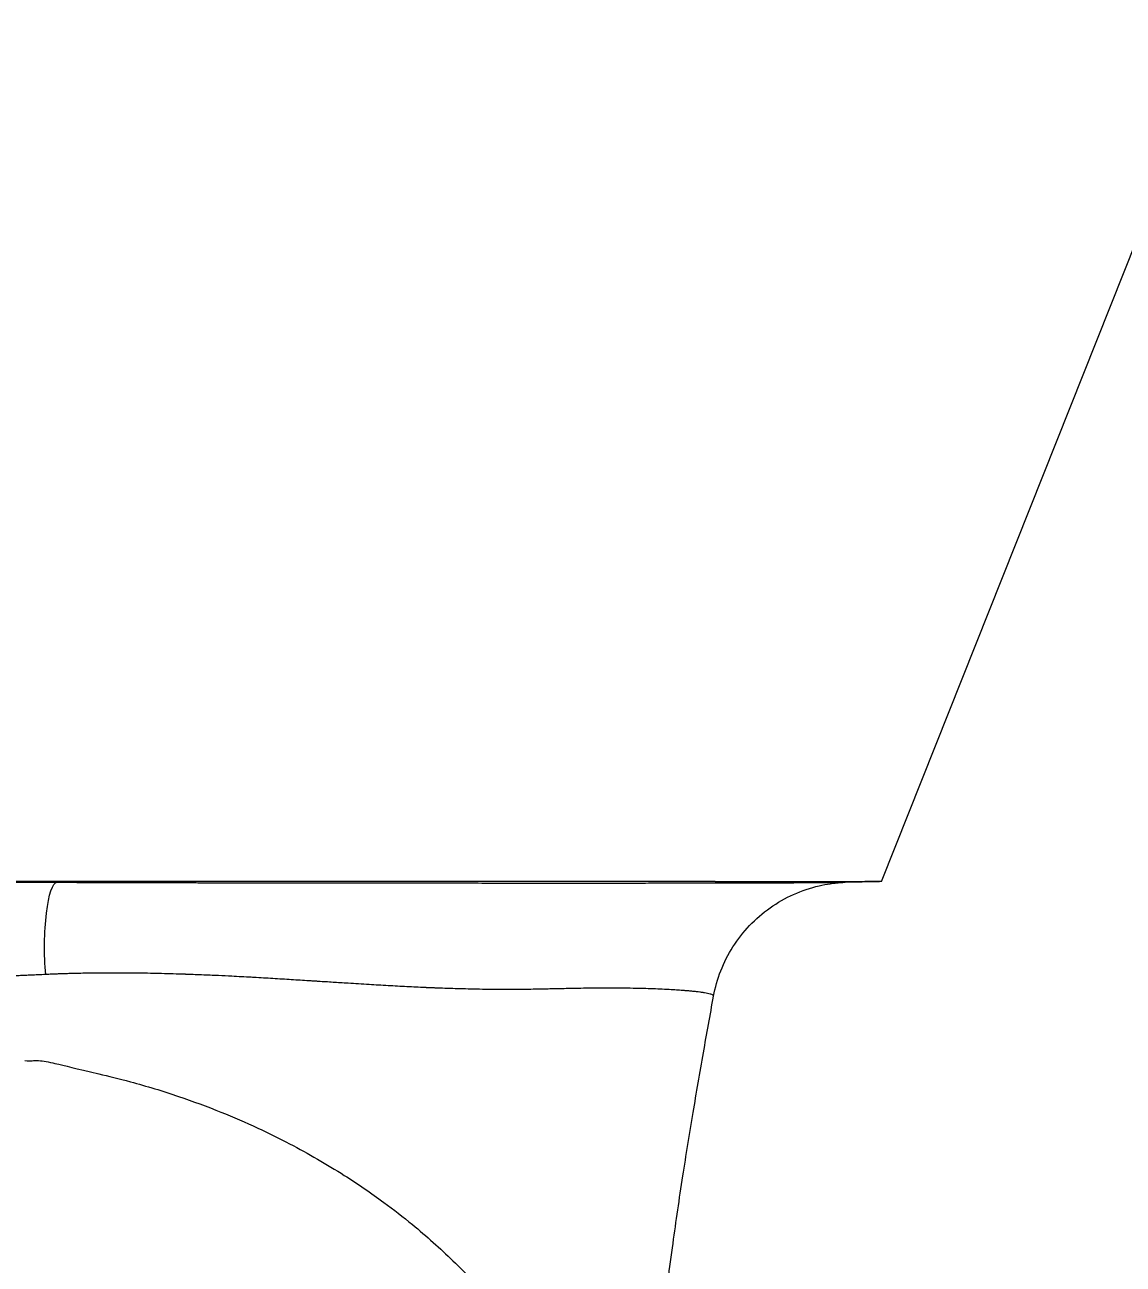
# Model space of a CAD drawing. Header units: millimetres. Extents: x -2122 to 22797, y 3569 to 89276.
# Drawn here: x -590.3 to -420.2, y 88247.2 to 88439.2 of the extents above; entities that cross this region are included whole.
import ezdxf

# ---------------------------------------------------------------- set-up
doc = ezdxf.new("R2010")
doc.units = ezdxf.units.MM
doc.header["$LTSCALE"] = 20
doc.layers.add('IA-DIBUJO', color=3, linetype='Continuous', lineweight=30)
doc.layers.add('IA-DIM', color=7, linetype='Continuous')
doc.layers.add('IA-TEXT', color=2, linetype='Continuous')
doc.styles.add('ING-AMB', font='romans.shx', dxfattribs={"width": 0.75, "oblique": 15})
doc.dimstyles.new('ING-AMB 16', dxfattribs={"dimscale": 16, "dimtxt": 3, "dimasz": 2.5, "dimexe": 1, "dimexo": 1, "dimgap": 1, "dimtad": 1, "dimdec": 0, "dimzin": 0, "dimdsep": 46, "dimtxsty": 'ING-AMB', "dimcen": 0.1, "dimclrd": 7, "dimclre": 7, "dimclrt": 2, "dimadec": 0, "dimazin": 0, "dimtfac": 1, "dimtdec": 0, "dimtmove": 0, "dimatfit": 0, "dimfxl": 1.25, "dimtfill": 1, "dimtolj": 1, "dimtzin": 0, "dimarcsym": 1})
doc.dimstyles.new('ING-AMB 20', dxfattribs={"dimscale": 20, "dimtxt": 3, "dimasz": 2.5, "dimexe": 1, "dimexo": 1, "dimgap": 1, "dimtad": 1, "dimdec": 0, "dimzin": 0, "dimdsep": 46, "dimtxsty": 'ING-AMB', "dimcen": 0.1, "dimclrd": 7, "dimclre": 7, "dimclrt": 2, "dimadec": 0, "dimazin": 0, "dimtfac": 1, "dimtdec": 0, "dimtmove": 0, "dimatfit": 0, "dimfxl": 1.25, "dimtolj": 1, "dimtzin": 0, "dimarcsym": 1})

# ---------------------------------------------------------------- blocks, each defined once
blk = doc.blocks.new('*D20')
at = {"layer": 'Defpoints', "color": 0, "transparency": 16777216}
for p in [(464.14, 88936.89), (-607.86, 88703.06), (464.14, 88014.58)]:
    blk.add_point(p, dxfattribs=at)
at = {"layer": 'IA-DIM', "color": 7, "lineweight": -2, "transparency": 16777216}
for p, q in [((-607.86, 88723.06), (-607.86, 88956.89)), ((464.14, 88034.58), (464.14, 88956.89)), ((-557.86, 88936.89), (414.14, 88936.89))]:
    blk.add_line(p, q, dxfattribs=at)
at = {"layer": 'IA-DIM', "color": 7, "transparency": 16777216}
for points in [[(-557.86, 88945.23), (-557.86, 88928.56), (-607.86, 88936.89)], [(414.14, 88945.23), (414.14, 88928.56), (464.14, 88936.89)]]:
    blk.add_solid(points, dxfattribs=at)
at = {"layer": 'IA-DIM', "color": 2, "transparency": 16777216, "insert": (-71.86, 88986.89), "char_height": 60, "attachment_point": 5, "style": 'ING-AMB'}
blk.add_mtext('\\A1;1072', dxfattribs=at)
blk = doc.blocks.new('*D28')
at = {"layer": 'Defpoints', "color": 0, "transparency": 16777216}
for p in [(2200.2, 89055.28), (-947.86, 88101.68), (2200.2, 88063.32)]:
    blk.add_point(p, dxfattribs=at)
at = {"layer": 'IA-DIM', "color": 7, "lineweight": -2, "transparency": 16777216}
for p, q in [((-947.86, 88121.68), (-947.86, 89075.28)), ((2200.2, 88083.32), (2200.2, 89075.28)), ((-897.86, 89055.28), (2150.2, 89055.28))]:
    blk.add_line(p, q, dxfattribs=at)
at = {"layer": 'IA-DIM', "color": 7, "transparency": 16777216}
for points in [[(-897.86, 89063.61), (-897.86, 89046.95), (-947.86, 89055.28)], [(2150.2, 89063.61), (2150.2, 89046.95), (2200.2, 89055.28)]]:
    blk.add_solid(points, dxfattribs=at)
at = {"layer": 'IA-DIM', "color": 2, "transparency": 16777216, "insert": (626.17, 89105.28), "char_height": 60, "attachment_point": 5, "style": 'ING-AMB'}
blk.add_mtext('\\A1;3148', dxfattribs=at)

msp = doc.modelspace()

# ---------------------------------------------------------------- linework, layer by layer
at = {"layer": 'IA-DIBUJO', "color": 3, "linetype": 'Continuous', "lineweight": 0, "extrusion": (2.06626e-48, 1, -1.83697e-16)}
for p, q in [((-457.6, 88306.52), (-328.46, 88631.43)), ((-483.39, 88306.52), (-737.6, 88306.52)), ((-585.32, 88306.38), (-585.03, 88306.52)), ((-483.39, 88306.52), (-460.18, 88306.52)), ((-463.28, 88306.38), (-457.94, 88306.52)), ((-457.6, 88306.52), (-460.18, 88306.52))]:
    msp.add_line(p, q, dxfattribs=at)
at = {"layer": 'IA-DIBUJO', "color": 3, "linetype": 'Continuous', "lineweight": 0, "extrusion": (1.28074e-32, -1.83697e-16, -1)}
msp.add_ellipse((-585.3, 88296.51), major_axis=(0.04, 9.88), ratio=0.196852, start_param=-2.035519, end_param=-0.026666, dxfattribs=at)
at = {"layer": 'IA-DIBUJO', "color": 3, "linetype": 'Continuous', "lineweight": 0}
for points, knots in [([(-607.86, 88306.42), (-606.95, 88306.42), (-606.1, 88306.42), (-604.61, 88306.42), (-603.95, 88306.41), (-602.66, 88306.41), (-602.03, 88306.41), (-601.19, 88306.41), (-600.93, 88306.41), (-600.64, 88306.41), (-600.59, 88306.41), (-600.31, 88306.41), (-600.07, 88306.41), (-599.72, 88306.41), (-599.6, 88306.41), (-599.36, 88306.41), (-599.26, 88306.41), (-598.98, 88306.41), (-598.81, 88306.41), (-598.49, 88306.41), (-598.34, 88306.41), (-598.16, 88306.41), (-598.13, 88306.41), (-597.97, 88306.41), (-597.86, 88306.41), (-597.62, 88306.41), (-597.49, 88306.41), (-597.33, 88306.41), (-597.28, 88306.41), (-597.23, 88306.41), (-597.24, 88306.41), (-597.23, 88306.41), (-597.18, 88306.41), (-597.12, 88306.41), (-596.95, 88306.41), (-596.83, 88306.41), (-596.64, 88306.41), (-596.54, 88306.41), (-596.4, 88306.41), (-596.35, 88306.41), (-596.13, 88306.41), (-595.96, 88306.41), (-595.62, 88306.41), (-595.45, 88306.41), (-595.12, 88306.41), (-594.95, 88306.41), (-594.72, 88306.41), (-594.65, 88306.41), (-594.32, 88306.41), (-594.07, 88306.41), (-593.56, 88306.41), (-593.3, 88306.41), (-592.77, 88306.4), (-592.5, 88306.4), (-591.96, 88306.4), (-591.68, 88306.4), (-591.01, 88306.4), (-590.61, 88306.4), (-589.8, 88306.4), (-589.38, 88306.4), (-588.58, 88306.39), (-588.18, 88306.39), (-587.42, 88306.39), (-587.05, 88306.39), (-586.34, 88306.39), (-585.99, 88306.38), (-585.53, 88306.38), (-585.42, 88306.38), (-585.32, 88306.38)], [0.0000065, 0.0000065, 0.0000065, 0.0000065, 0.0752459, 0.0752459, 0.1415048, 0.1415048, 0.2152293, 0.2152293, 0.25, 0.25, 0.2563294, 0.2563294, 0.2914963, 0.2914963, 0.3123779, 0.3123779, 0.3310929, 0.3310929, 0.3633843, 0.3633843, 0.3979069, 0.3979069, 0.4059448, 0.4059448, 0.4358627, 0.4358627, 0.4786494, 0.4786494, 0.4995117, 0.4995117, 0.5, 0.5, 0.5, 0.5071176, 0.5071176, 0.5222115, 0.5222115, 0.5330353, 0.5330353, 0.5375023, 0.5375023, 0.5552189, 0.5552189, 0.5734253, 0.5734253, 0.5924755, 0.5924755, 0.6005287, 0.6005287, 0.6303364, 0.6303364, 0.662775, 0.662775, 0.6974786, 0.6974786, 0.7335705, 0.7335705, 0.7867684, 0.7867684, 0.8423888, 0.8423888, 0.8944973, 0.8944973, 0.9427831, 0.9427831, 0.9867893, 0.9867893, 1, 1, 1, 1]), ([(-585.32, 88306.38), (-584.16, 88306.38), (-582.99, 88306.37), (-580.62, 88306.36), (-579.43, 88306.36), (-577.03, 88306.35), (-575.82, 88306.35), (-573.39, 88306.34), (-572.16, 88306.34), (-569.7, 88306.33), (-568.46, 88306.33), (-566.33, 88306.32), (-565.45, 88306.32), (-564.22, 88306.32), (-563.86, 88306.32), (-562.97, 88306.31), (-562.44, 88306.31), (-560.77, 88306.31), (-559.62, 88306.31), (-557.33, 88306.3), (-556.19, 88306.3), (-554.42, 88306.3), (-553.8, 88306.3), (-552.85, 88306.3), (-552.52, 88306.29), (-550.65, 88306.29), (-549.11, 88306.29), (-546.28, 88306.29), (-545, 88306.28), (-542.86, 88306.28), (-542, 88306.28), (-540.71, 88306.28), (-540.27, 88306.28), (-539.83, 88306.28), (-539.82, 88306.28), (-539.81, 88306.28), (-539.81, 88306.28), (-539.8, 88306.28), (-539.79, 88306.28), (-538.92, 88306.28), (-538.05, 88306.28), (-536.41, 88306.28), (-535.64, 88306.27), (-533.89, 88306.27), (-532.91, 88306.27), (-531.34, 88306.27), (-530.75, 88306.27), (-529.09, 88306.27), (-527.99, 88306.27), (-525.78, 88306.27), (-524.65, 88306.27), (-523.22, 88306.27), (-522.91, 88306.27), (-522.34, 88306.27), (-522.07, 88306.27), (-521.05, 88306.27), (-520.3, 88306.27), (-519.46, 88306.26), (-519.39, 88306.26), (-518.55, 88306.26), (-517.77, 88306.26), (-516.22, 88306.26), (-515.45, 88306.26), (-514.12, 88306.26), (-513.56, 88306.26), (-512.84, 88306.26), (-512.68, 88306.26), (-511.29, 88306.26), (-510.07, 88306.26), (-507.58, 88306.26), (-506.31, 88306.26), (-504.31, 88306.26), (-503.58, 88306.26), (-502.41, 88306.26), (-501.96, 88306.26), (-501.43, 88306.26), (-501.34, 88306.26), (-501.24, 88306.26), (-501.23, 88306.26), (-501.22, 88306.26), (-501.22, 88306.26), (-501.2, 88306.26), (-501.18, 88306.26), (-500.24, 88306.26), (-499.32, 88306.26), (-497.54, 88306.26), (-496.68, 88306.26), (-495.69, 88306.26), (-495.54, 88306.26), (-495.3, 88306.26), (-495.2, 88306.26), (-494.49, 88306.26), (-493.88, 88306.27), (-492.67, 88306.27), (-492.06, 88306.27), (-490.87, 88306.27), (-490.29, 88306.27), (-489.41, 88306.27), (-489.1, 88306.27), (-488.66, 88306.27), (-488.52, 88306.27), (-488.31, 88306.27), (-488.24, 88306.27), (-487.63, 88306.27), (-487.11, 88306.27), (-486.41, 88306.27), (-486.23, 88306.27), (-484.95, 88306.28), (-483.86, 88306.28), (-481.72, 88306.28), (-480.65, 88306.28), (-478.85, 88306.29), (-478.1, 88306.29), (-476.99, 88306.29), (-476.63, 88306.3), (-476.11, 88306.3), (-475.94, 88306.3), (-475.62, 88306.3), (-475.46, 88306.3), (-475.27, 88306.3), (-475.21, 88306.3), (-475.15, 88306.3), (-475.09, 88306.3), (-475.07, 88306.3), (-475, 88306.3), (-474.95, 88306.3), (-474.72, 88306.3), (-474.53, 88306.3), (-474.33, 88306.3), (-474.31, 88306.3), (-473.95, 88306.3), (-473.6, 88306.31), (-472.55, 88306.31), (-471.87, 88306.31), (-470.83, 88306.32), (-470.47, 88306.32), (-470.03, 88306.32), (-469.94, 88306.32), (-469.54, 88306.32), (-469.23, 88306.33), (-468.64, 88306.33), (-468.36, 88306.33), (-467.93, 88306.33), (-467.78, 88306.33), (-467.37, 88306.34), (-467.12, 88306.34), (-466.74, 88306.34), (-466.6, 88306.34), (-466.08, 88306.35), (-465.73, 88306.35), (-465.26, 88306.35), (-465.12, 88306.36), (-464.89, 88306.36), (-464.78, 88306.36), (-464.44, 88306.36), (-464.22, 88306.37), (-463.83, 88306.37), (-463.66, 88306.37), (-463.43, 88306.38), (-463.35, 88306.38), (-463.28, 88306.38), (-463.28, 88306.38), (-463.28, 88306.38)], [0, 0, 0, 0, 0.0108089, 0.0108089, 0.0215193, 0.0215193, 0.0321392, 0.0321392, 0.0426383, 0.0426383, 0.053074, 0.053074, 0.0603296, 0.0603296, 0.0632449, 0.0632449, 0.0675852, 0.0675852, 0.0768088, 0.0768088, 0.0858952, 0.0858952, 0.0907761, 0.0907761, 0.0933394, 0.0933394, 0.1053289, 0.1053289, 0.1151355, 0.1151355, 0.1216375, 0.1216375, 0.1249421, 0.1249421, 0.1250001, 0.1250001, 0.1250019, 0.1250019, 0.1251216, 0.1251216, 0.1346464, 0.1346464, 0.1427996, 0.1427996, 0.1529739, 0.1529739, 0.1588909, 0.1588909, 0.169752, 0.169752, 0.1806622, 0.1806622, 0.1836041, 0.1836041, 0.1861454, 0.1861454, 0.1933325, 0.1933325, 0.1940025, 0.1940025, 0.2013052, 0.2013052, 0.208504, 0.208504, 0.2136766, 0.2136766, 0.2151905, 0.2151905, 0.2264657, 0.2264657, 0.238175, 0.238175, 0.2449234, 0.2449234, 0.2490923, 0.2490923, 0.2498842, 0.2498842, 0.2500001, 0.2500001, 0.2500039, 0.2500039, 0.2502431, 0.2502431, 0.2621036, 0.2621036, 0.2731545, 0.2731545, 0.2750251, 0.2750251, 0.2763328, 0.2763328, 0.2842054, 0.2842054, 0.2922262, 0.2922262, 0.2998502, 0.2998502, 0.3039598, 0.3039598, 0.3057762, 0.3057762, 0.3067778, 0.3067778, 0.3138651, 0.3138651, 0.3162886, 0.3162886, 0.3313226, 0.3313226, 0.3466322, 0.3466322, 0.358008, 0.358008, 0.3636958, 0.3636958, 0.3663123, 0.3663123, 0.3688533, 0.3688533, 0.3693837, 0.3698622, 0.3698622, 0.3703406, 0.3703406, 0.3712976, 0.3712976, 0.3751254, 0.3751254, 0.3755116, 0.3755116, 0.382781, 0.382781, 0.3980923, 0.3980923, 0.4068018, 0.4068018, 0.4089094, 0.4089094, 0.4168091, 0.4168091, 0.4243865, 0.4243865, 0.4287148, 0.4287148, 0.4361065, 0.4361065, 0.4406275, 0.4406275, 0.4529008, 0.4529008, 0.4582516, 0.4582516, 0.4625959, 0.4625959, 0.4731591, 0.4731591, 0.4835808, 0.4835808, 0.4897205, 0.4897205, 0.4899597, 0.4899597, 0.4899597, 0.4899597]), ([(-483.63, 88288.73), (-483.39, 88290.06), (-483.01, 88291.39), (-482.01, 88293.95), (-481.38, 88295.2), (-479.88, 88297.55), (-479.02, 88298.66), (-477.09, 88300.68), (-476.02, 88301.61), (-473.74, 88303.22), (-472.51, 88303.93), (-469.96, 88305.07), (-468.62, 88305.52), (-466.7, 88305.97), (-466.13, 88306.08), (-465.31, 88306.2), (-465.04, 88306.24), (-464.56, 88306.29), (-464.35, 88306.31), (-464.03, 88306.34), (-463.91, 88306.35), (-463.66, 88306.37), (-463.56, 88306.37), (-463.35, 88306.38), (-463.3, 88306.38), (-463.27, 88306.38), (-463.27, 88306.38), (-463.27, 88306.38)], [0, 0, 0, 0, 4.218394, 4.218394, 8.467617, 8.467617, 12.717903, 12.717903, 16.964245, 16.964245, 21.198165, 21.198165, 25.378677, 25.378677, 27.124849, 27.124849, 28.037141, 28.037141, 29.010203, 29.010203, 29.93296, 29.93296, 31.33679, 31.33679, 33.935665, 33.935665, 34.988873, 34.988873, 34.988873, 34.988873]), ([(-587.06, 88292.09), (-587.46, 88292.07), (-587.86, 88292.05), (-588.63, 88292.02), (-589, 88292), (-589.65, 88291.97), (-589.93, 88291.96), (-590.54, 88291.93), (-590.86, 88291.92), (-591.49, 88291.89), (-591.8, 88291.88), (-592.31, 88291.86), (-592.51, 88291.85), (-592.84, 88291.84), (-592.98, 88291.83), (-593.33, 88291.82), (-593.54, 88291.81), (-593.96, 88291.79), (-594.16, 88291.78), (-594.57, 88291.77), (-594.76, 88291.76), (-595.16, 88291.74), (-595.35, 88291.73), (-595.58, 88291.72), (-595.61, 88291.72), (-595.66, 88291.72), (-595.68, 88291.72), (-595.81, 88291.72), (-595.92, 88291.71), (-596.15, 88291.7), (-596.26, 88291.7), (-596.47, 88291.69), (-596.58, 88291.68), (-596.73, 88291.68), (-596.78, 88291.68), (-596.9, 88291.67), (-596.97, 88291.67), (-597.1, 88291.66), (-597.16, 88291.66), (-597.23, 88291.66), (-597.23, 88291.66), (-597.28, 88291.66), (-597.32, 88291.66), (-597.35, 88291.65), (-597.36, 88291.65), (-597.39, 88291.65), (-597.42, 88291.65), (-597.47, 88291.65), (-597.5, 88291.65), (-597.56, 88291.65), (-597.58, 88291.65), (-597.61, 88291.64), (-597.61, 88291.64), (-597.61, 88291.64), (-597.61, 88291.64), (-597.65, 88291.64), (-597.7, 88291.64), (-597.76, 88291.64), (-597.79, 88291.64), (-597.82, 88291.64), (-597.84, 88291.64), (-597.84, 88291.64), (-597.88, 88291.63), (-597.91, 88291.63), (-598.1, 88291.63), (-598.27, 88291.62), (-598.47, 88291.61), (-598.51, 88291.61), (-598.69, 88291.6), (-598.82, 88291.6), (-599.01, 88291.59), (-599.06, 88291.59), (-599.23, 88291.58), (-599.34, 88291.58), (-599.5, 88291.57), (-599.56, 88291.57), (-599.63, 88291.57), (-599.65, 88291.56), (-599.7, 88291.56), (-599.73, 88291.56), (-599.8, 88291.56), (-599.84, 88291.56), (-599.89, 88291.55), (-599.89, 88291.55), (-599.93, 88291.55), (-599.96, 88291.55), (-600.01, 88291.55), (-600.03, 88291.55), (-600.07, 88291.54), (-600.08, 88291.54), (-600.1, 88291.54), (-600.1, 88291.54), (-600.13, 88291.54), (-600.15, 88291.54), (-600.2, 88291.54), (-600.23, 88291.54), (-600.29, 88291.54), (-600.32, 88291.54), (-600.45, 88291.53), (-600.55, 88291.53), (-600.79, 88291.53), (-600.92, 88291.53), (-601.1, 88291.53), (-601.15, 88291.53), (-601.26, 88291.52), (-601.31, 88291.52), (-601.47, 88291.52), (-601.61, 88291.52), (-601.8, 88291.52), (-601.84, 88291.52), (-601.97, 88291.52), (-602.05, 88291.52), (-602.16, 88291.52), (-602.2, 88291.52), (-602.29, 88291.52), (-602.35, 88291.51), (-602.49, 88291.51), (-602.57, 88291.51), (-603.05, 88291.5), (-603.44, 88291.5), (-604.3, 88291.49), (-604.77, 88291.49), (-605.74, 88291.49), (-606.22, 88291.49), (-607.09, 88291.49), (-607.47, 88291.49), (-607.86, 88291.5)], [0, 0, 0, 0, 0.0467424, 0.0467424, 0.0909013, 0.0909013, 0.125, 0.125, 0.165572, 0.165572, 0.2052031, 0.2052031, 0.2312754, 0.2312754, 0.25, 0.25, 0.2790007, 0.2790007, 0.308106, 0.308106, 0.3373935, 0.3373935, 0.3671296, 0.3671296, 0.3723934, 0.3723934, 0.375, 0.375, 0.3930462, 0.3930462, 0.4110426, 0.4110426, 0.42912, 0.42912, 0.4375, 0.4375, 0.4495558, 0.4495558, 0.4604569, 0.4604569, 0.4616115, 0.4616115, 0.4682804, 0.4682804, 0.46875, 0.46875, 0.4741076, 0.4741076, 0.4792199, 0.4792199, 0.4840701, 0.4840701, 0.4843322, 0.4843322, 0.484375, 0.484375, 0.4921875, 0.4921875, 0.4960938, 0.4980469, 0.4980469, 0.5, 0.5, 0.5031047, 0.5031047, 0.5270358, 0.5270358, 0.532975, 0.532975, 0.5538608, 0.5538608, 0.5625, 0.5625, 0.5820171, 0.5820171, 0.5917756, 0.5917756, 0.5954098, 0.5954098, 0.6015342, 0.6015342, 0.6093608, 0.6093608, 0.610814, 0.610814, 0.6171875, 0.6171875, 0.6210938, 0.6210938, 0.6244198, 0.6244198, 0.625, 0.625, 0.6303756, 0.6303756, 0.6356715, 0.6356715, 0.6406011, 0.6406011, 0.65625, 0.65625, 0.6728495, 0.6728495, 0.6796875, 0.6796875, 0.6875, 0.6875, 0.6993572, 0.6993572, 0.703125, 0.703125, 0.7109375, 0.7109375, 0.71875, 0.71875, 0.734375, 0.734375, 0.75, 0.75, 0.8097881, 0.8097881, 0.8803681, 0.8803681, 0.9486865, 0.9486865, 0.9999983, 0.9999983, 0.9999983, 0.9999983]), ([(-483.63, 88288.73), (-483.63, 88288.73), (-483.63, 88288.73), (-483.63, 88288.73), (-483.63, 88288.73), (-483.63, 88288.74), (-483.63, 88288.74), (-483.63, 88288.77), (-483.64, 88288.8), (-483.7, 88288.87), (-483.75, 88288.9), (-483.88, 88288.96), (-483.96, 88289), (-484.09, 88289.04), (-484.14, 88289.05), (-484.29, 88289.09), (-484.41, 88289.13), (-484.69, 88289.19), (-484.85, 88289.22), (-485.17, 88289.27), (-485.34, 88289.3), (-485.6, 88289.33), (-485.68, 88289.35), (-485.93, 88289.38), (-486.1, 88289.4), (-486.45, 88289.44), (-486.64, 88289.46), (-487.03, 88289.5), (-487.24, 88289.52), (-487.61, 88289.55), (-487.76, 88289.57), (-487.99, 88289.58), (-488.07, 88289.59), (-488.24, 88289.6), (-488.33, 88289.61), (-488.73, 88289.64), (-489.05, 88289.66), (-489.74, 88289.71), (-490.12, 88289.73), (-490.74, 88289.77), (-490.98, 88289.78), (-491.22, 88289.79), (-491.23, 88289.79), (-491.68, 88289.81), (-492.15, 88289.83), (-493.11, 88289.87), (-493.61, 88289.89), (-494.62, 88289.92), (-495.12, 88289.93), (-496.24, 88289.95), (-496.85, 88289.96), (-497.84, 88289.97), (-498.22, 88289.98), (-499.09, 88289.98), (-499.6, 88289.98), (-500.22, 88289.98), (-500.34, 88289.98), (-500.48, 88289.98), (-500.5, 88289.98), (-501.02, 88289.98), (-501.52, 88289.98), (-502.48, 88289.97), (-502.93, 88289.96), (-503.91, 88289.95), (-504.46, 88289.94), (-505.47, 88289.92), (-505.94, 88289.91), (-506.44, 88289.9), (-506.46, 88289.9), (-506.87, 88289.89), (-507.28, 88289.88), (-508.12, 88289.87), (-508.55, 88289.86), (-509.16, 88289.84), (-509.32, 88289.84), (-509.93, 88289.83), (-510.4, 88289.82), (-511.33, 88289.8), (-511.8, 88289.79), (-512.55, 88289.78), (-512.81, 88289.77), (-513.08, 88289.77), (-513.09, 88289.77), (-513.78, 88289.76), (-514.44, 88289.75), (-515.76, 88289.75), (-516.42, 88289.75), (-517.23, 88289.76), (-517.4, 88289.76), (-518.2, 88289.77), (-518.82, 88289.77), (-520.05, 88289.8), (-520.65, 88289.81), (-521.37, 88289.83), (-521.51, 88289.83), (-522.2, 88289.85), (-522.73, 88289.86), (-523.78, 88289.89), (-524.29, 88289.91), (-524.94, 88289.93), (-525.1, 88289.94), (-525.73, 88289.96), (-526.19, 88289.97), (-526.71, 88289.99), (-526.79, 88290), (-527.12, 88290.01), (-527.38, 88290.02), (-527.74, 88290.04), (-527.86, 88290.04), (-528.04, 88290.05), (-528.1, 88290.05), (-528.19, 88290.06), (-528.25, 88290.06), (-528.3, 88290.06), (-528.33, 88290.06), (-528.33, 88290.06), (-529.26, 88290.1), (-530.18, 88290.15), (-532.08, 88290.24), (-533.06, 88290.3), (-535.02, 88290.41), (-536, 88290.47), (-538.06, 88290.59), (-539.14, 88290.66), (-540.63, 88290.75), (-541.03, 88290.78), (-542.19, 88290.85), (-542.94, 88290.9), (-544.06, 88290.97), (-544.44, 88290.99), (-545, 88291.03), (-545.19, 88291.04), (-545.47, 88291.06), (-545.57, 88291.06), (-545.75, 88291.08), (-545.85, 88291.08), (-546.84, 88291.15), (-547.75, 88291.2), (-549.6, 88291.32), (-550.55, 88291.38), (-552.47, 88291.49), (-553.45, 88291.55), (-554.71, 88291.62), (-554.97, 88291.64), (-556.23, 88291.71), (-557.23, 88291.76), (-558.92, 88291.85), (-559.6, 88291.88), (-561.15, 88291.95), (-562.03, 88291.99), (-563.35, 88292.04), (-563.8, 88292.06), (-564.47, 88292.08), (-564.69, 88292.09), (-565.03, 88292.1), (-565.14, 88292.11), (-565.31, 88292.11), (-565.41, 88292.12), (-565.51, 88292.12), (-565.56, 88292.12), (-565.58, 88292.12), (-566.13, 88292.14), (-566.7, 88292.16), (-567.88, 88292.19), (-568.49, 88292.21), (-569.51, 88292.24), (-569.91, 88292.25), (-570.97, 88292.27), (-571.65, 88292.28), (-572.59, 88292.29), (-572.84, 88292.3), (-573.57, 88292.31), (-574.07, 88292.31), (-574.83, 88292.32), (-575.09, 88292.32), (-575.47, 88292.32), (-575.67, 88292.32), (-575.93, 88292.32), (-576.06, 88292.32), (-576.12, 88292.32), (-576.12, 88292.32), (-576.68, 88292.32), (-577.2, 88292.32), (-578.22, 88292.32), (-578.71, 88292.31), (-579.65, 88292.3), (-580.11, 88292.3), (-580.58, 88292.29), (-580.62, 88292.29), (-581.1, 88292.28), (-581.52, 88292.27), (-582.3, 88292.25), (-582.67, 88292.24), (-583.32, 88292.23), (-583.62, 88292.22), (-584.02, 88292.21), (-584.14, 88292.2), (-584.56, 88292.19), (-584.85, 88292.18), (-585.37, 88292.16), (-585.61, 88292.15), (-586.03, 88292.13), (-586.21, 88292.13), (-586.53, 88292.11), (-586.67, 88292.11), (-586.89, 88292.1), (-586.97, 88292.09), (-587.04, 88292.09), (-587.05, 88292.09), (-587.06, 88292.09)], [0.4987914, 0.4987914, 0.4987914, 0.4987914, 0.4990234, 0.4990234, 0.4997559, 0.4997559, 0.5, 0.5, 0.5091203, 0.5091203, 0.518282, 0.518282, 0.5275183, 0.5275183, 0.53125, 0.53125, 0.5405549, 0.5405549, 0.5499919, 0.5499919, 0.5585808, 0.5585808, 0.5625874, 0.5625874, 0.5699549, 0.5699549, 0.5774981, 0.5774981, 0.5853404, 0.5853404, 0.5906336, 0.5906336, 0.593403, 0.593403, 0.5963983, 0.5963983, 0.6066738, 0.6066738, 0.6179505, 0.6179505, 0.6248779, 0.6248779, 0.625, 0.625, 0.6354207, 0.6354207, 0.6460205, 0.6460205, 0.65625, 0.65625, 0.6683018, 0.6683018, 0.6753799, 0.6753799, 0.684878, 0.684878, 0.6870117, 0.6870117, 0.6875, 0.6875, 0.6959293, 0.6959293, 0.703125, 0.703125, 0.7115189, 0.7115189, 0.7185059, 0.7185059, 0.71875, 0.71875, 0.7255149, 0.7255149, 0.7320779, 0.7320779, 0.734375, 0.734375, 0.7407324, 0.7407324, 0.7467216, 0.7467216, 0.7498779, 0.7498779, 0.75, 0.75, 0.7568543, 0.7568543, 0.7638429, 0.7638429, 0.765625, 0.765625, 0.7726049, 0.7726049, 0.7796159, 0.7796159, 0.78125, 0.78125, 0.7879431, 0.7879431, 0.7946535, 0.7946535, 0.796875, 0.796875, 0.8034772, 0.8034772, 0.8046875, 0.8046875, 0.8085938, 0.8085938, 0.8105469, 0.8105469, 0.8115234, 0.8115234, 0.8120117, 0.812439, 0.812439, 0.8125, 0.8125, 0.8226806, 0.8226806, 0.8332153, 0.8332153, 0.84375, 0.84375, 0.8550976, 0.8550976, 0.859375, 0.859375, 0.8671875, 0.8671875, 0.8710938, 0.8710938, 0.8730469, 0.8730469, 0.8740234, 0.8740234, 0.875, 0.875, 0.8845722, 0.8845722, 0.8941503, 0.8941503, 0.9037403, 0.9037403, 0.90625, 0.90625, 0.9156574, 0.9156574, 0.921875, 0.921875, 0.9296875, 0.9296875, 0.9335938, 0.9335938, 0.9355469, 0.9355469, 0.9365234, 0.9365234, 0.9370117, 0.9373779, 0.9373779, 0.9375, 0.9375, 0.943578, 0.943578, 0.9495449, 0.9495449, 0.953125, 0.953125, 0.9589495, 0.9589495, 0.9609375, 0.9609375, 0.9648438, 0.9648438, 0.9667969, 0.9667969, 0.9677734, 0.9682617, 0.9687195, 0.9687195, 0.96875, 0.96875, 0.9712379, 0.9712379, 0.9737642, 0.9737642, 0.9763401, 0.9763401, 0.9765625, 0.9765625, 0.9792171, 0.9792171, 0.981815, 0.981815, 0.9841562, 0.9841562, 0.9852128, 0.9852128, 0.988024, 0.988024, 0.9908472, 0.9908472, 0.9936881, 0.9936881, 0.9965404, 0.9965404, 0.9994111, 0.9994111, 1, 1, 1, 1]), ([(-492.03, 88233.8), (-491.82, 88235.58), (-491.61, 88237.38), (-490.93, 88242.87), (-490.44, 88246.62), (-489.44, 88253.86), (-488.93, 88257.34), (-487.88, 88264.1), (-487.35, 88267.38), (-486.28, 88273.76), (-485.75, 88276.86), (-484.69, 88282.88), (-484.16, 88285.8), (-483.63, 88288.73)], [79.200522, 79.200522, 79.200522, 79.200522, 85.481597, 85.481597, 98.189475, 98.189475, 109.591222, 109.591222, 119.982052, 119.982052, 129.624862, 129.624862, 138.611692, 138.611692, 138.611692, 138.611692]), ([(-590.3, 88278.75), (-589.29, 88278.66), (-588.99, 88278.79), (-587.44, 88278.71), (-586.59, 88278.55), (-584.04, 88277.96), (-582.5, 88277.54), (-577.39, 88276.36), (-575.75, 88275.96), (-571.42, 88274.79), (-568.93, 88274.04), (-564.26, 88272.46), (-562.07, 88271.64), (-558, 88270), (-556.1, 88269.18), (-552.55, 88267.53), (-550.9, 88266.71), (-546.37, 88264.34), (-543.55, 88262.72), (-538.72, 88259.64), (-536.69, 88258.24), (-533.19, 88255.67), (-531.71, 88254.53), (-528.06, 88251.53), (-525.99, 88249.67), (-521.98, 88245.8), (-520.09, 88243.85), (-518.23, 88241.71)], [0.001532, 0.001532, 0.001532, 0.001532, 0.158728, 0.158728, 0.296923, 0.296923, 0.524013, 0.524013, 0.613486, 0.613486, 0.738049, 0.738049, 0.850415, 0.850415, 0.951398, 0.951398, 1.041754, 1.041754, 1.20411, 1.20411, 1.328467, 1.328467, 1.422861, 1.422861, 1.568792, 1.568792, 1.71541, 1.71541, 1.71541, 1.71541])]:
    msp.add_open_spline(points, degree=3, knots=knots, dxfattribs=at)

# ---------------------------------------------------------------- dimensions: what is measured, and where the dimension line sits
at = {"layer": 'IA-DIM'}
for base, p1, p2, picture, middle in [((2200.2, 89055.28), (-947.86, 88101.68), (2200.2, 88063.32), '*D28', (626.17, 89105.28)), ((464.14, 88936.89), (-607.86, 88703.06), (464.14, 88014.58), '*D20', (-71.86, 88986.89))]:
    dim = msp.add_linear_dim(base=base, p1=p1, p2=p2, dimstyle='ING-AMB 20', override={"dimpost": '\\X'}, dxfattribs=at)
    dim.commit()
    dim.dimension.update_dxf_attribs({"geometry": picture, "text_midpoint": middle})

# ---------------------------------------------------------------- leaders
at = {"layer": 'IA-TEXT'}
msp.add_leader([(-468.28, 88013.03, 1283.42), (-226.89, 88589.17, 1283.42), (-190.71, 88589.17, 1283.42)], dimstyle='ING-AMB 16', override={"dimgap": 1, "dimtad": 0}, dxfattribs=at)

doc.saveas('drawing.dxf')
